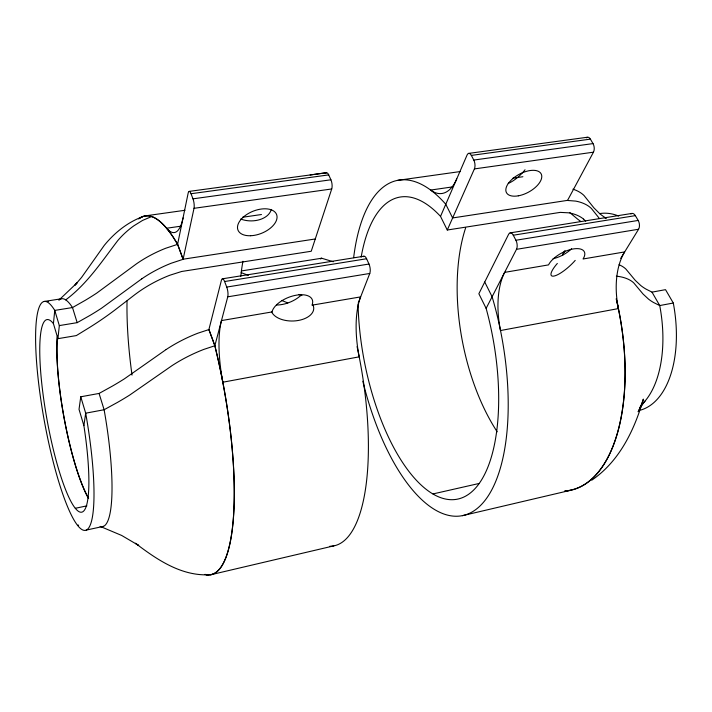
<?xml version="1.0" encoding="UTF-8"?>
<svg xmlns="http://www.w3.org/2000/svg" width="712" height="712" viewBox="0 0 712 712"><rect width="100%" height="100%" fill="white"/><g stroke="black" fill="none" stroke-linecap="round" stroke-linejoin="round"><path stroke-width="1.07" d="M53.418 323.595L54.762 310.405L72.508 307.548L85.2 300.348A238.929 147.776 -12.4 0 0 96.725 293.113L136.562 263.778A86.143 46.77 -19.8 0 1 155.839 252.573A80.136 43.663 -19.7 0 1 165.78 248.23L177.591 244.35L188.182 193.014A6.755 1.931 81.8 0 1 191.03 193.726L328.704 174.903L330.911 179.789A6.533 2.474 82.3 0 1 331.721 188.965L311.233 251.256L181.667 271.477L169.83 275.241A77.804 41.234 -19.7 0 0 161.037 278.979A85.111 44.909 -19.7 0 0 142.489 289.277L139.872 291.03A120.373 62.362 -20.2 0 0 134.986 294.554L115.673 309.435A304.727 186.74 -11.1 0 1 89.605 327.431L76.335 335.583L57.921 338.681L53.418 323.595A97.829 17.684 79.8 0 0 43.04 394.172A97.829 17.684 79.8 0 0 77.902 510.931A97.829 17.684 79.8 0 0 83.883 425.625L85.689 413.191L80.759 396.789L99.075 393.442L112.318 386.135A249.6 140.389 -13.8 0 0 124.369 378.855L166.145 349.53M57.921 338.681L59.327 325.589L54.762 310.405A116.279 21.04 79.8 0 0 39.062 386.705A116.279 21.04 79.8 0 0 82.076 529.63A116.279 21.04 79.8 0 0 85.689 413.191L104.112 409.738L117.462 402.413A251.665 138.84 -14.1 0 0 129.611 395.124L171.77 365.817A89.997 43.156 -20.1 0 1 193.433 353.811A83.01 39.97 -20.1 0 1 203.881 349.378L214.837 345.756L227.751 296.824A7.031 2.118 80.7 0 0 226.727 287.07L224.609 281.525A7.013 2.109 80.7 0 0 221.423 280.225L208.892 329.576L214.837 345.756L218.602 361.874A182.29 46.645 79.6 0 1 204.985 574.361M80.759 396.789L79.023 409.356L83.883 425.625M141.768 278.846A86.713 46.271 -19.8 0 1 161.188 267.614A80.661 43.192 -19.8 0 1 171.2 263.244L183.091 259.319L194.011 208.313A6.773 1.94 81.8 0 0 192.979 198.835L191.03 193.726M358.234 303.072L369.777 273.461A6.773 2.688 80.8 0 0 368.985 264.036L366.591 258.75A6.755 2.67 80.9 0 0 363.173 256.703M361.153 257.166A153.774 65.335 79.2 0 1 440.523 216.395L467.099 154.967A6.274 2.964 83.1 0 1 471.344 155.403L590.39 139.125L593.016 143.593A6.088 3.364 83.7 0 1 593.452 152.181L567.535 200.464L575.688 201.104A74.653 35.653 -27.4 0 1 581.74 202.715A80.349 38.341 -27.3 0 1 591.432 208.527L599.148 218.157M583.555 219.127A78.827 37.336 -27.1 0 0 573.925 214.072A71.965 34.123 -27.2 0 0 568.496 212.817L560.228 212.381L447.278 230.02L474.397 168.913A6.292 2.973 83 0 0 473.792 160.058L471.344 155.403M486.127 308.376L516.485 249.333A6.506 3.222 81.1 0 0 515.915 240.247L513.281 235.218A6.497 3.204 81.2 0 0 508.617 234.292L478.864 293.736L486.127 308.376A153.774 65.335 79.2 0 1 451.016 499.691A153.774 65.335 79.2 0 1 358.056 304.068M639.883 408.118L641.476 405.431L638.148 411.75L642.188 403.375L639.794 409L643.372 399.112C634.33 430.226 619.307 461.429 591.761 480.191M620.695 258.394L638.575 229.255A6.292 3.631 81.3 0 0 638.183 220.444L635.353 215.638A6.274 3.613 81.5 0 0 630.912 213.938M639.892 408.172L643.737 402.253M639.901 407.549L641.601 405.395M639.981 407.46L645.134 400.954M59.301 299.752L77.065 282.842L74.991 285.147L81.595 277.395L104.255 245.382C114.445 232.895 127.359 222.367 142.587 216.733M58.847 300.144A115.78 22.294 79.8 0 1 65.718 299.885C87.175 283.91 101.869 261.402 117.872 240.451A86.197 81.782 -63.4 0 1 133.874 225.811L142.542 220.435L151.54 216.59A182.139 46.609 79.6 0 1 172.963 236.873L177.591 244.35L183.091 259.319M141.759 278.846L101.585 308.18A240.79 146.583 -12.7 0 1 89.97 315.425L77.181 322.652L59.327 325.589M208.892 329.576L198.016 333.154A82.45 40.531 -20 0 0 187.639 337.55A89.383 43.761 -20.1 0 0 166.154 349.539M210.663 574.78L333.821 545.864M462.391 515.684L570.446 490.319M432.985 493.941L479.158 483.457M86.285 530.075L103.507 526.355M77.546 525.349L78.596 525.118M75.303 508.297L86.882 505.858M619.057 264.739A82.61 36.072 -26.8 0 1 625.821 268.994L635.273 280.368L640.756 285.53A207.361 86.072 -31.6 0 0 645.882 289.036L652.005 292.142L665.524 289.659L673.294 303.018L659.73 305.564L653.616 302.538A208.767 84.817 -31.4 0 1 648.507 299.111L643.069 294.047L633.724 282.86A83.135 35.529 -26.7 0 0 623.418 277.475A76.585 32.761 -26.8 0 0 617.233 276.274L616.352 276.185M227.751 296.824L369.777 273.461M516.485 249.333L638.575 229.255M226.727 287.07L368.985 264.036M515.915 240.247L638.183 220.444M222.358 278.819L363.894 256.222M510.157 232.877L631.909 213.44M224.609 281.525L366.591 258.75M513.281 235.218L635.353 215.638M44.135 301.488L61.25 298.791M241.35 270.952L321.673 258.233L333.305 261.749M315.274 238.974L183.118 259.204L177.617 244.234A182.432 46.681 79.6 0 0 138.653 218.967M567.597 200.357L452.627 217.952L445.774 204.264A170.755 72.633 79.1 0 0 353.642 257.7M181.213 226.131L166.653 228.24A64.65 17.569 82.1 0 0 183.046 217.916M242.463 217.276L261.455 214.526M452.343 186.927L430.635 190.068A60.253 27.101 83.6 0 0 456.748 178.89M512.978 178.16L522.893 176.727M194.011 208.313L331.721 188.965M474.397 168.913L593.452 152.181M144.429 215.994L184.995 210.28M397.75 180.35L460.424 171.53M310.103 174.983L326.488 172.713M192.979 198.835L330.911 179.789M473.792 160.058L593.016 143.593M326.238 172.776L189.187 191.395M468.487 153.427L587.222 137.265M208.411 574.815C180.59 575.821 156.56 559.303 135.44 543.256L138.698 545.463L121.663 535.451L100.178 526.391M241.181 272.634L248.39 275.357M298.853 294.439L301.941 295.605M281.578 300.42L287.755 302.903M606.33 218.344L604.88 217.445A200.036 92.338 -32.9 0 1 599.629 213.555L593.959 207.913L584.071 195.569A79.86 38.804 -27.4 0 0 574.353 189.659A74.208 36.081 -27.6 0 0 572.938 189.178M583.564 219.118L584.694 220.142A112.665 53.382 -26.3 0 1 585.7 221.165M569.876 212.665L577.405 218.958A158.349 130.26 -82.3 0 0 580.796 221.476M652.005 292.142L659.73 305.564A100.81 54.993 78.7 0 1 641.743 404.585M484.73 282.023L492.108 296.744A170.755 72.633 79.1 0 1 473.854 510.896A170.755 72.633 79.1 0 1 362.835 381.276M440.523 216.395L447.278 230.02M208.919 329.46L214.864 345.649A182.432 46.681 79.6 0 1 205.973 574.726M77.181 322.652L72.508 307.548L70.853 305.154A115.94 22.321 79.8 0 0 65.718 299.894M99.075 393.442L104.112 409.738A115.816 22.294 79.8 0 1 100.321 526.506M357.068 346.566A176.718 59.87 79.4 0 1 329.878 546.246M132.023 375.091A164.205 42.088 79.6 0 1 127.03 300.909M139.579 218.397A182.29 46.645 79.6 0 1 151.531 216.564M88.608 498.329A97.402 18.788 79.8 0 1 57.458 336.215M88.511 498.489A97.856 18.877 79.8 0 1 57.271 336.803M240.781 276.398A159.132 53.845 79.4 0 1 242.943 261.26M325.598 173.345A6.524 2.465 82.4 0 1 328.704 174.903M312.942 305.003A21.396 12.46 -0.8 0 1 298.052 320.516A21.396 12.46 -0.8 0 1 271.708 312.034M301.416 294.848A21.493 11.223 -22.2 0 1 276.443 305.003M271.228 209.435A20.434 13.528 0.3 0 1 240.709 219.02M48.274 301.55A4.29 0.792 80.6 0 1 48.558 301.488M616.628 300.411A165.745 82.565 78.9 0 1 565.381 491.049M599.486 213.636A100.41 55.652 78.7 0 1 618.719 216.074M673.294 303.018A100.41 55.652 78.7 0 1 640.631 410.085M497.19 431.81A149.315 74.199 78.9 0 1 465.639 227.849M320.694 259.052A4.005 1.468 81 0 1 321.673 258.233M562.729 255.181A84.826 46.209 78.7 0 1 564.981 250.508M562.587 254.825A85.226 46.431 78.7 0 1 563.895 251.995M604.986 217.952A100.917 55.047 78.7 0 1 605.672 218.228M616.174 298.8A165.62 82.494 78.9 0 1 564.58 490.969M586.314 137.834A6.079 3.346 83.9 0 1 590.39 139.125M575.216 260.396A20.15 5.322 -42.6 0 1 553.856 276.087A20.15 5.322 -42.6 0 1 557.345 263.44M571.647 248.684A20.319 9.514 -27.9 0 1 553.099 258.714M525.029 169.785A19.349 6.737 -44.9 0 1 508.243 183.376M271.975 311.945L221.476 320.578A70.719 21.405 79.6 0 0 222.829 382.219L359.186 356.837A68.129 27.154 79.3 0 1 360.646 296.886L311.99 305.172A21.645 11.072 -22.2 0 0 296.842 295.097A21.645 11.072 -22.2 0 0 272.126 311.402L271.984 311.909M583.395 258.447L583.075 258.981L624.664 251.923A63.234 36.668 78.7 0 0 618.425 308.581L500.492 330.537A65.459 32.565 79 0 1 504.648 272.367L548.543 264.891A20.461 9.381 -27.7 0 1 572.742 249.031A20.461 9.381 -27.7 0 1 583.395 258.447M250.642 235.734A20.808 11.819 -22.2 0 0 276.728 214.917A20.808 11.819 -22.2 0 0 244.456 216.163A20.808 11.819 -22.2 0 0 250.642 235.734M518.309 195.827A19.722 10.066 -28.6 0 0 541.378 174.351A19.722 10.066 -28.6 0 0 511.732 179.584A19.722 10.066 -28.6 0 0 518.309 195.827"/></g></svg>
